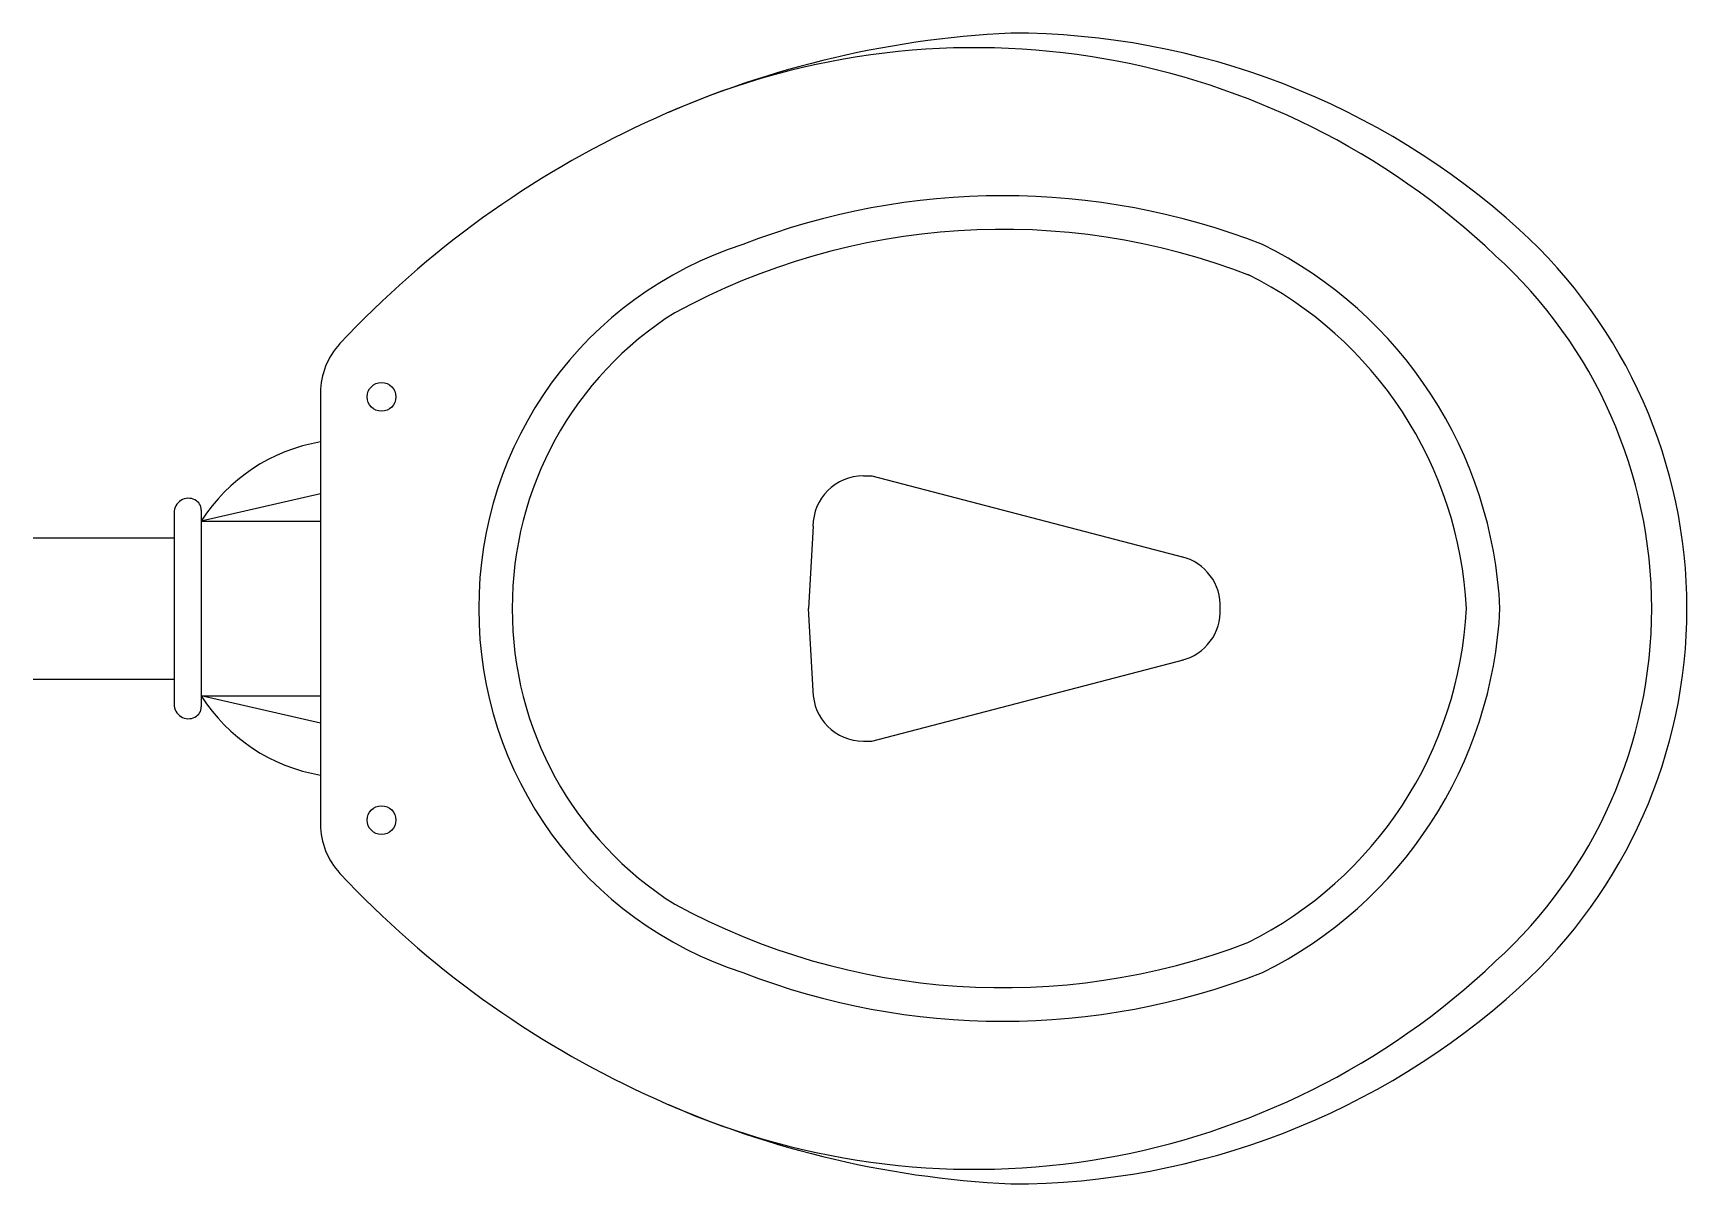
# Model space of a CAD drawing. Header units: millimetres. Extents: x -3005.307 to -3004.721, y 2974.728 to 2975.135.
import ezdxf

# ---------------------------------------------------------------- set-up
doc = ezdxf.new("R2010")
doc.units = ezdxf.units.MM
doc.header["$LTSCALE"] = 10
doc.layers.add('banheiro_louças', color=2, linetype='Continuous')

msp = doc.modelspace()

# ---------------------------------------------------------------- linework, layer by layer
at = {"layer": 'banheiro_louças'}
for p, q in [((-3005.20507, 2975.00803), (-3005.20507, 2974.85508)), ((-3005.20507, 2974.97219), (-3005.24733, 2974.96256)), ((-3005.25697, 2974.96551), (-3005.25697, 2974.8976)), ((-3005.24733, 2974.96642), (-3005.24733, 2974.89669)), ((-3005.24733, 2974.96256), (-3005.20507, 2974.96256)), ((-3005.30697, 2974.95656), (-3005.25697, 2974.95656)), ((-3005.30697, 2974.90656), (-3005.25697, 2974.90656)), ((-3005.20507, 2974.89092), (-3005.24733, 2974.90056)), ((-3005.24733, 2974.90056), (-3005.20507, 2974.90056))]:
    msp.add_line(p, q, dxfattribs=at)
at = {"layer": 'banheiro_louças', "color": 1}
for p, q in [((-3005.01265, 2974.97856), (-3005.00962, 2974.97856)), ((-3005.00962, 2974.97856), (-3004.89919, 2974.94973)), ((-3005.03049, 2974.96072), (-3005.03208, 2974.93153)), ((-3005.03049, 2974.90239), (-3005.03208, 2974.93158)), ((-3005.00962, 2974.88455), (-3004.89919, 2974.91338)), ((-3005.01265, 2974.88455), (-3005.00962, 2974.88455))]:
    msp.add_line(p, q, dxfattribs=at)
msp.add_lwpolyline([(-3004.79888, 2974.93156, 0.27134), (-3004.8764, 2975.04996)], format="xyb", dxfattribs=at)
at = {"layer": 'banheiro_louças'}
for centre in [(-3005.18345, 2975.00656), (-3005.18345, 2974.85656)]:
    msp.add_circle(centre, 0.0051, dxfattribs=at)
for centre, radius, start, end in [((-3004.94359, 2974.78723), 0.34867, 92.75343, 136.90334), ((-3004.96034, 2974.86754), 0.26796, 47.73503, 90), ((-3004.97318, 2974.86218), 0.26814, 46.4737, 113.86805), ((-3004.96325, 2974.82289), 0.25494, 68.81244, 111.18756), ((-3004.90216, 2974.93156), 0.18146, 0, 47.73503), ((-3005.01401, 2974.93213), 0.13497, 107.85345, 180.24378), ((-3004.9387, 2974.92459), 0.15188, 2.62722, 63.57474), ((-3004.90216, 2974.93156), 0.16897, 0, 47.73503), ((-3005.17957, 2975.00803), 0.02549, 136.90334, 180), ((-3005.19468, 2974.92907), 0.0624, 99.57953, 147.54503), ((-3005.25187, 2974.96551), 0.0051, 63.25632, 180), ((-3005.25141, 2974.96642), 0.00408, 0, 63.25632), ((-3005.01401, 2974.93098), 0.13497, 179.75622, 252.14655), ((-3004.9387, 2974.93852), 0.15188, 296.42526, 357.37278), ((-3004.90216, 2974.93156), 0.16897, 312.26497, 0), ((-3004.90216, 2974.93156), 0.18146, 312.26497, 0), ((-3005.19468, 2974.93404), 0.0624, 212.45497, 260.42047), ((-3005.25187, 2974.8976), 0.0051, 180, 296.74368), ((-3005.25141, 2974.89669), 0.00408, 296.74368, 0), ((-3005.17957, 2974.85508), 0.02549, 180, 223.09666), ((-3004.94359, 2975.07589), 0.34867, 223.09666, 267.24657), ((-3004.97318, 2975.00093), 0.26814, 246.13195, 313.5263), ((-3004.96325, 2975.04022), 0.25494, 248.81244, 291.18756), ((-3004.96034, 2974.99557), 0.26796, 270, 312.26497)]:
    msp.add_arc(centre, radius, start, end, dxfattribs=at)
at = {"layer": 'banheiro_louças', "color": 1}
for centre, radius, start, end in [((-3004.96325, 2974.82289), 0.24306, 68.81244, 118.57796), ((-3005.01401, 2974.93213), 0.12309, 122.15363, 180.24378), ((-3005.01265, 2974.96072), 0.01785, 90, 180), ((-3004.90399, 2974.93255), 0.01785, 356.83469, 76.32346), ((-3005.01401, 2974.93098), 0.12309, 179.75622, 237.84637), ((-3004.90399, 2974.93057), 0.01785, 283.67654, 3.16531), ((-3004.9387, 2974.93852), 0.14, 296.42526, 357.14966), ((-3005.01265, 2974.90239), 0.01785, 180, 270), ((-3004.96317, 2975.0405), 0.24335, 241.43683, 290.89059)]:
    msp.add_arc(centre, radius, start, end, dxfattribs=at)

doc.saveas('drawing.dxf')
